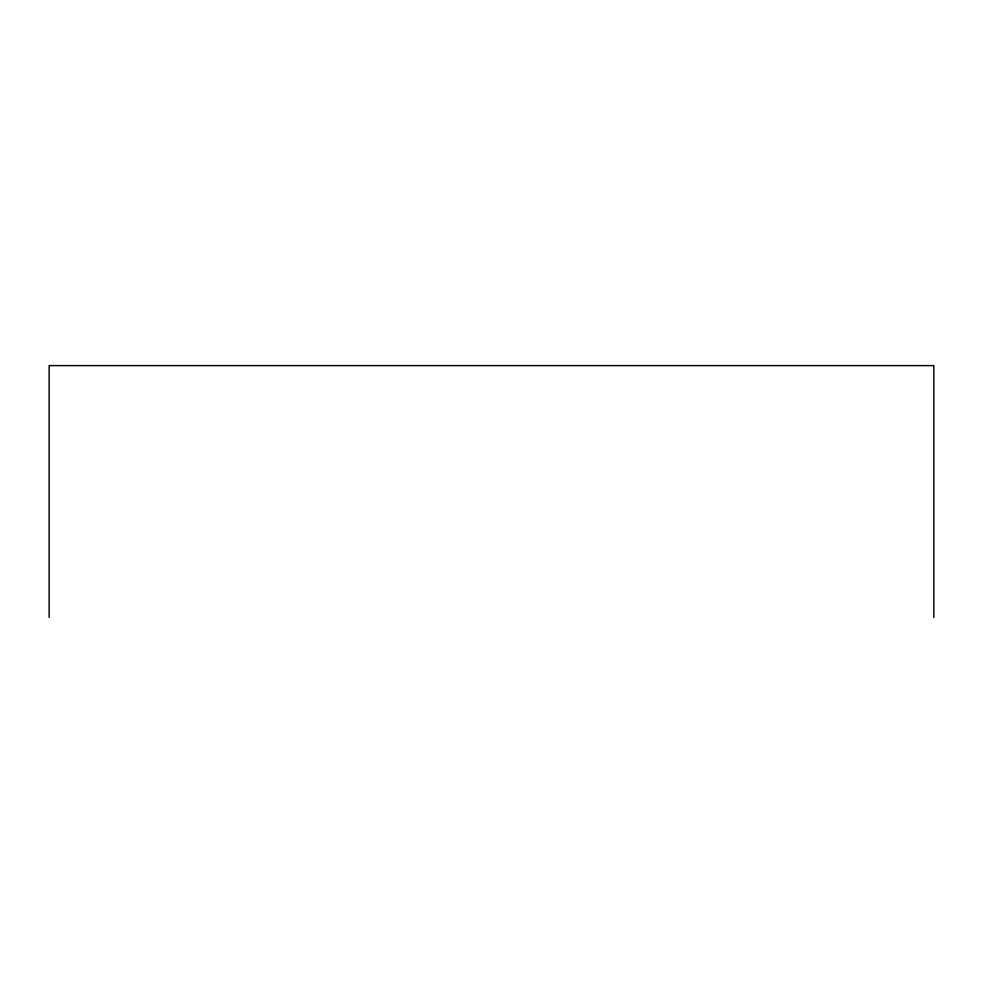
<?xml version="1.0" encoding="UTF-8"?>
<svg xmlns="http://www.w3.org/2000/svg" width="983" height="983" viewBox="0 0 983 983"><rect width="100%" height="100%" fill="white"/><g stroke="black" fill="none" stroke-linecap="round" stroke-linejoin="round"><path stroke-width="1.47" d="M933.85 617.398L933.85 365.602L49.15 365.602L49.15 617.398"/></g></svg>
